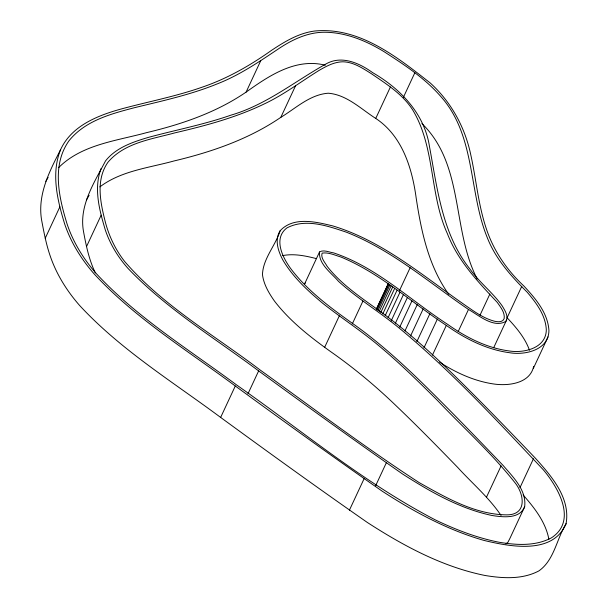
<?xml version="1.0" encoding="UTF-8"?>
<svg xmlns="http://www.w3.org/2000/svg" width="608" height="608" viewBox="0 0 608 608"><rect width="100%" height="100%" fill="white"/><g stroke="black" fill="none" stroke-linecap="round" stroke-linejoin="round"><path stroke-width="0.91" d="M505.917 543.94L507.992 542.146L509.998 538.217L524.651 506.791C526.786 490.2 512.954 476.991 503.112 465.432C478.944 440.192 454.7 415.021 429.856 390.442C405.559 366.373 380.342 343.056 352.359 323.289C330.243 307.542 308.013 291.164 291.354 269.443C282.971 258.362 272.764 238.731 286.877 227.947C305.543 218.12 327.613 225.902 346.172 232.119C391.544 249.782 428.739 282.355 468.487 309.464C478.808 315.278 493.658 328.556 505.917 321.328C508.843 316.198 504.86 310.392 502.261 306.006C492.951 292.684 479.697 282.766 470.288 269.496C442.259 234.483 437.38 189.004 429.476 146.52C424.422 113.628 400.474 88.707 372.651 72.641C359.488 63.133 341.65 55.001 326.017 63.931C294.576 81.51 266.114 104.933 230.903 115.163C203.984 124.572 175.925 129.922 148.451 137.37C132.787 142.014 116.052 147.615 105.534 160.892C94.118 182.886 78.576 206.104 83.623 232.104C86.184 246.027 89.156 260.08 95.35 272.916M566.063 523.746C570.707 498.013 551.41 476.079 535.481 458.288C510.735 432.44 485.914 406.661 460.469 381.497C433.876 355.118 406.129 329.741 375.516 308.066C358.272 295.625 340.419 283.328 327.21 266.418C325.12 262.55 320.446 257.853 322.126 253.126C328.51 252.092 334.841 255.231 340.83 256.994C379.901 273.022 411.418 302.434 446.31 325.394C465.188 338.755 486.514 349.646 509.671 352.739C525.38 355.361 548.872 349.972 548.933 330.41C547.762 312.634 535.329 298.346 523.762 285.882C506.776 270.096 493.377 250.397 486.172 228.281C478.184 204.417 476.193 179.17 470.752 154.713C465.014 127.277 450.984 101.726 430.122 82.886C397.047 57 359.366 26.706 314.663 31.023C298.604 33.098 284.529 41.701 271.32 50.502C249.63 65.839 226.366 79.108 201.088 87.544C174.64 96.748 147.068 101.901 120.11 109.288C96.74 115.847 71.052 126.327 60.458 149.94C48.997 172.17 36.716 196.186 41.975 222.019C44.11 233.236 46.292 244.484 49.985 255.322C56.217 273.904 66.743 290.791 79.625 305.482C120.589 349.767 172.543 381.687 220.643 417.43C269.238 452.907 318.022 488.156 367.414 522.515C403.583 545.893 442.449 566.869 485.032 575.48C502.915 578.436 522.356 579.66 538.901 570.897C554.352 560.014 556.556 539.03 566.063 523.746C552.984 555.013 509.945 546.653 484.052 540.436C447.518 529.994 413.782 511.716 382.067 491.089C332.667 456.745 283.906 421.466 235.296 386.004C187.196 350.261 135.242 318.341 94.286 274.056C81.396 259.365 70.87 242.478 64.638 223.896C57.395 200.192 51.019 173.941 60.458 149.94M439.599 362.201C456.41 372.985 475.076 381.52 495.018 384.165C509.291 385.958 530.039 383.192 533.634 366.48M101.118 168.5C93.51 188.472 99.431 210.163 105.26 229.816C109.972 243.937 117.83 256.865 127.65 268.006C165.961 308.53 214.259 337.698 258.636 370.91C306.295 405.703 354.13 440.268 402.542 473.997C430.259 491.72 459.572 508.63 492.092 515.508C502.907 517.157 519.513 519.3 524.651 506.791M280.128 230.774C274.314 239.917 278.198 251.165 282.811 259.92C292.858 277.104 307.701 290.738 322.833 303.384C340.906 317.68 360.308 330.22 377.994 345.017C398.939 362.383 418.388 381.467 437.654 400.657C463.456 427.789 491.522 453.059 514.778 482.456C524.316 494 527.425 514.87 506.859 514.87C475 514.558 446.166 497.754 419.155 482.6C364.694 447.176 312.786 407.96 260.095 369.968C214.206 335.084 162.739 305.626 124.731 261.569C115.824 250.222 109.425 237.052 105.632 223.151C100.548 203.475 95.327 180.196 107.973 162.23C124.465 142.682 151.643 139.224 174.929 132.848C205.344 125.765 235.752 117.663 263.994 104.059C283.541 94.909 300.74 81.791 318.995 70.46C326.321 66.188 334.202 61.902 342.897 61.796C353.522 62.024 362.695 68.271 371.382 73.712C386.43 84.01 402.45 94.05 412.543 109.683C435.381 147.28 429.332 194.165 447.397 233.677C457.771 260.703 477.903 281.694 497.298 302.427C500.566 307.162 505.096 312.504 504.146 318.66C502.71 322.582 497.625 321.951 494.388 321.199C485.397 318.812 477.424 313.736 469.87 308.469C426.026 278.532 384.606 241.551 332.758 225.918C315.985 221.852 293.497 216.288 280.128 230.774C275.47 245.708 262.937 258.636 262.474 274.664C263.728 284.476 268.88 293.094 274.459 301.059C289.917 321.184 310.095 336.954 330.615 351.606C353.902 367.886 375.752 386.141 396.211 405.855C417.217 425.904 437.547 446.66 457.771 467.499C472.241 483.406 488.976 497.542 501.06 515.462M304.494 284.194L319.519 251.948C323.661 249.409 329.186 252.305 333.534 252.867C376.686 267.186 410.218 300.177 447.701 324.398C465.948 337.311 486.537 347.913 508.926 350.915C523.898 353.423 546.273 348.262 546.311 329.612C545.528 315.104 536.279 302.928 527.242 292.258C511.275 276.313 495.725 259.213 487.373 237.872C468.365 191.604 475.95 135.303 440.374 96.026C424.566 78.006 404.32 64.782 384.347 51.855C366.51 40.926 346.385 32.528 325.189 32.247C308.514 32.026 292.995 39.246 279.368 48.245C259.494 61.552 239.62 75.179 217.193 83.904C190.608 94.742 162.503 100.86 134.702 107.639C110.945 113.84 84.922 120.772 68.932 140.858C51.498 165.566 58.938 197.539 67.176 224.268C73.31 242.569 83.676 259.213 96.368 273.676C137.165 317.733 188.89 349.478 236.755 385.062C302.381 430.988 364.321 483.109 435.678 520.076C455.954 529.766 477.098 537.928 499.206 542.268C516.534 545.133 535.374 546.349 551.403 537.86C577.661 520.782 558.106 487.282 543.202 469.657C496.744 420.424 450.574 370.378 398.21 327.271C378.731 311.38 357.101 298.27 338.481 281.322C331.421 272.969 318.425 264.123 319.519 251.948M45.22 238.275L59.873 206.849M86.518 246.597L101.171 215.179M58.604 167.648C81.746 144.446 116.432 140.912 146.634 132.628C181.587 124.344 216.235 112.541 246.096 92.112L260.748 60.686M99.849 186.899C121.152 170.772 148.808 167.914 173.865 160.998C211.455 152.076 248.68 139.27 280.82 117.352L295.473 85.926M220.643 417.43L235.296 386.004M448.727 294.31C428.572 266.084 421.222 231.466 416.146 197.79C412.057 167.93 402.207 135.956 375.752 118.423L390.404 86.997M247.942 393.847L258.636 370.91M403.385 97.341L414.876 72.709M324.642 347.335L339.294 315.909M352.26 323.973L362.953 301.044M376.261 309.328L388.147 283.845M376.375 309.404L388.254 283.928M377.036 309.875L388.922 284.4M377.963 310.544L389.85 285.061M379.194 311.418L391.081 285.942M380.783 312.55L392.662 287.075M382.759 313.964L394.638 288.488M385.176 315.689L397.054 290.214M399.418 290.7L410.111 267.771M388.071 317.756L399.95 292.281M391.096 321.054L403.378 294.72M395.481 323.053L407.368 297.578M399.692 327.195L411.973 300.861M404.951 330.95L417.232 304.623M410.522 336.057L423.191 308.879M416.83 341.696L429.902 313.667M423.928 347.898L437.395 319.025M349.425 510.158L364.078 478.732M432.448 355.118L446.31 325.394M375.615 485.777L386.308 462.848M458.189 331.55L468.487 309.464M479.986 315.248L489.888 294.014M521.763 286.353L507.11 317.779C516.124 327.355 525.008 337.729 529.492 350.269M493.658 347.761L506.73 319.74M533.376 368.342L548.028 336.916M486.43 497.298L501.091 465.88M519.992 487.608L533.459 458.736M45.798 181.366L48.123 177.361M86.465 199.926L89.11 195.358M304.866 283.374L305.269 282.978M246.096 92.112C268.979 75.802 295.632 57.722 325.295 65.216M280.82 117.352C295.807 108.262 309.951 94.552 328.244 93.214C346.735 94.681 360.84 108.908 375.752 118.423M282.568 255.626C293.839 253.384 305.459 255.824 316.418 258.62M421.906 123.515C464.466 165.087 451.584 229.512 477.227 279.019M523.07 494.935C534.371 507.718 545.688 522.105 548.88 539.258"/></g></svg>
